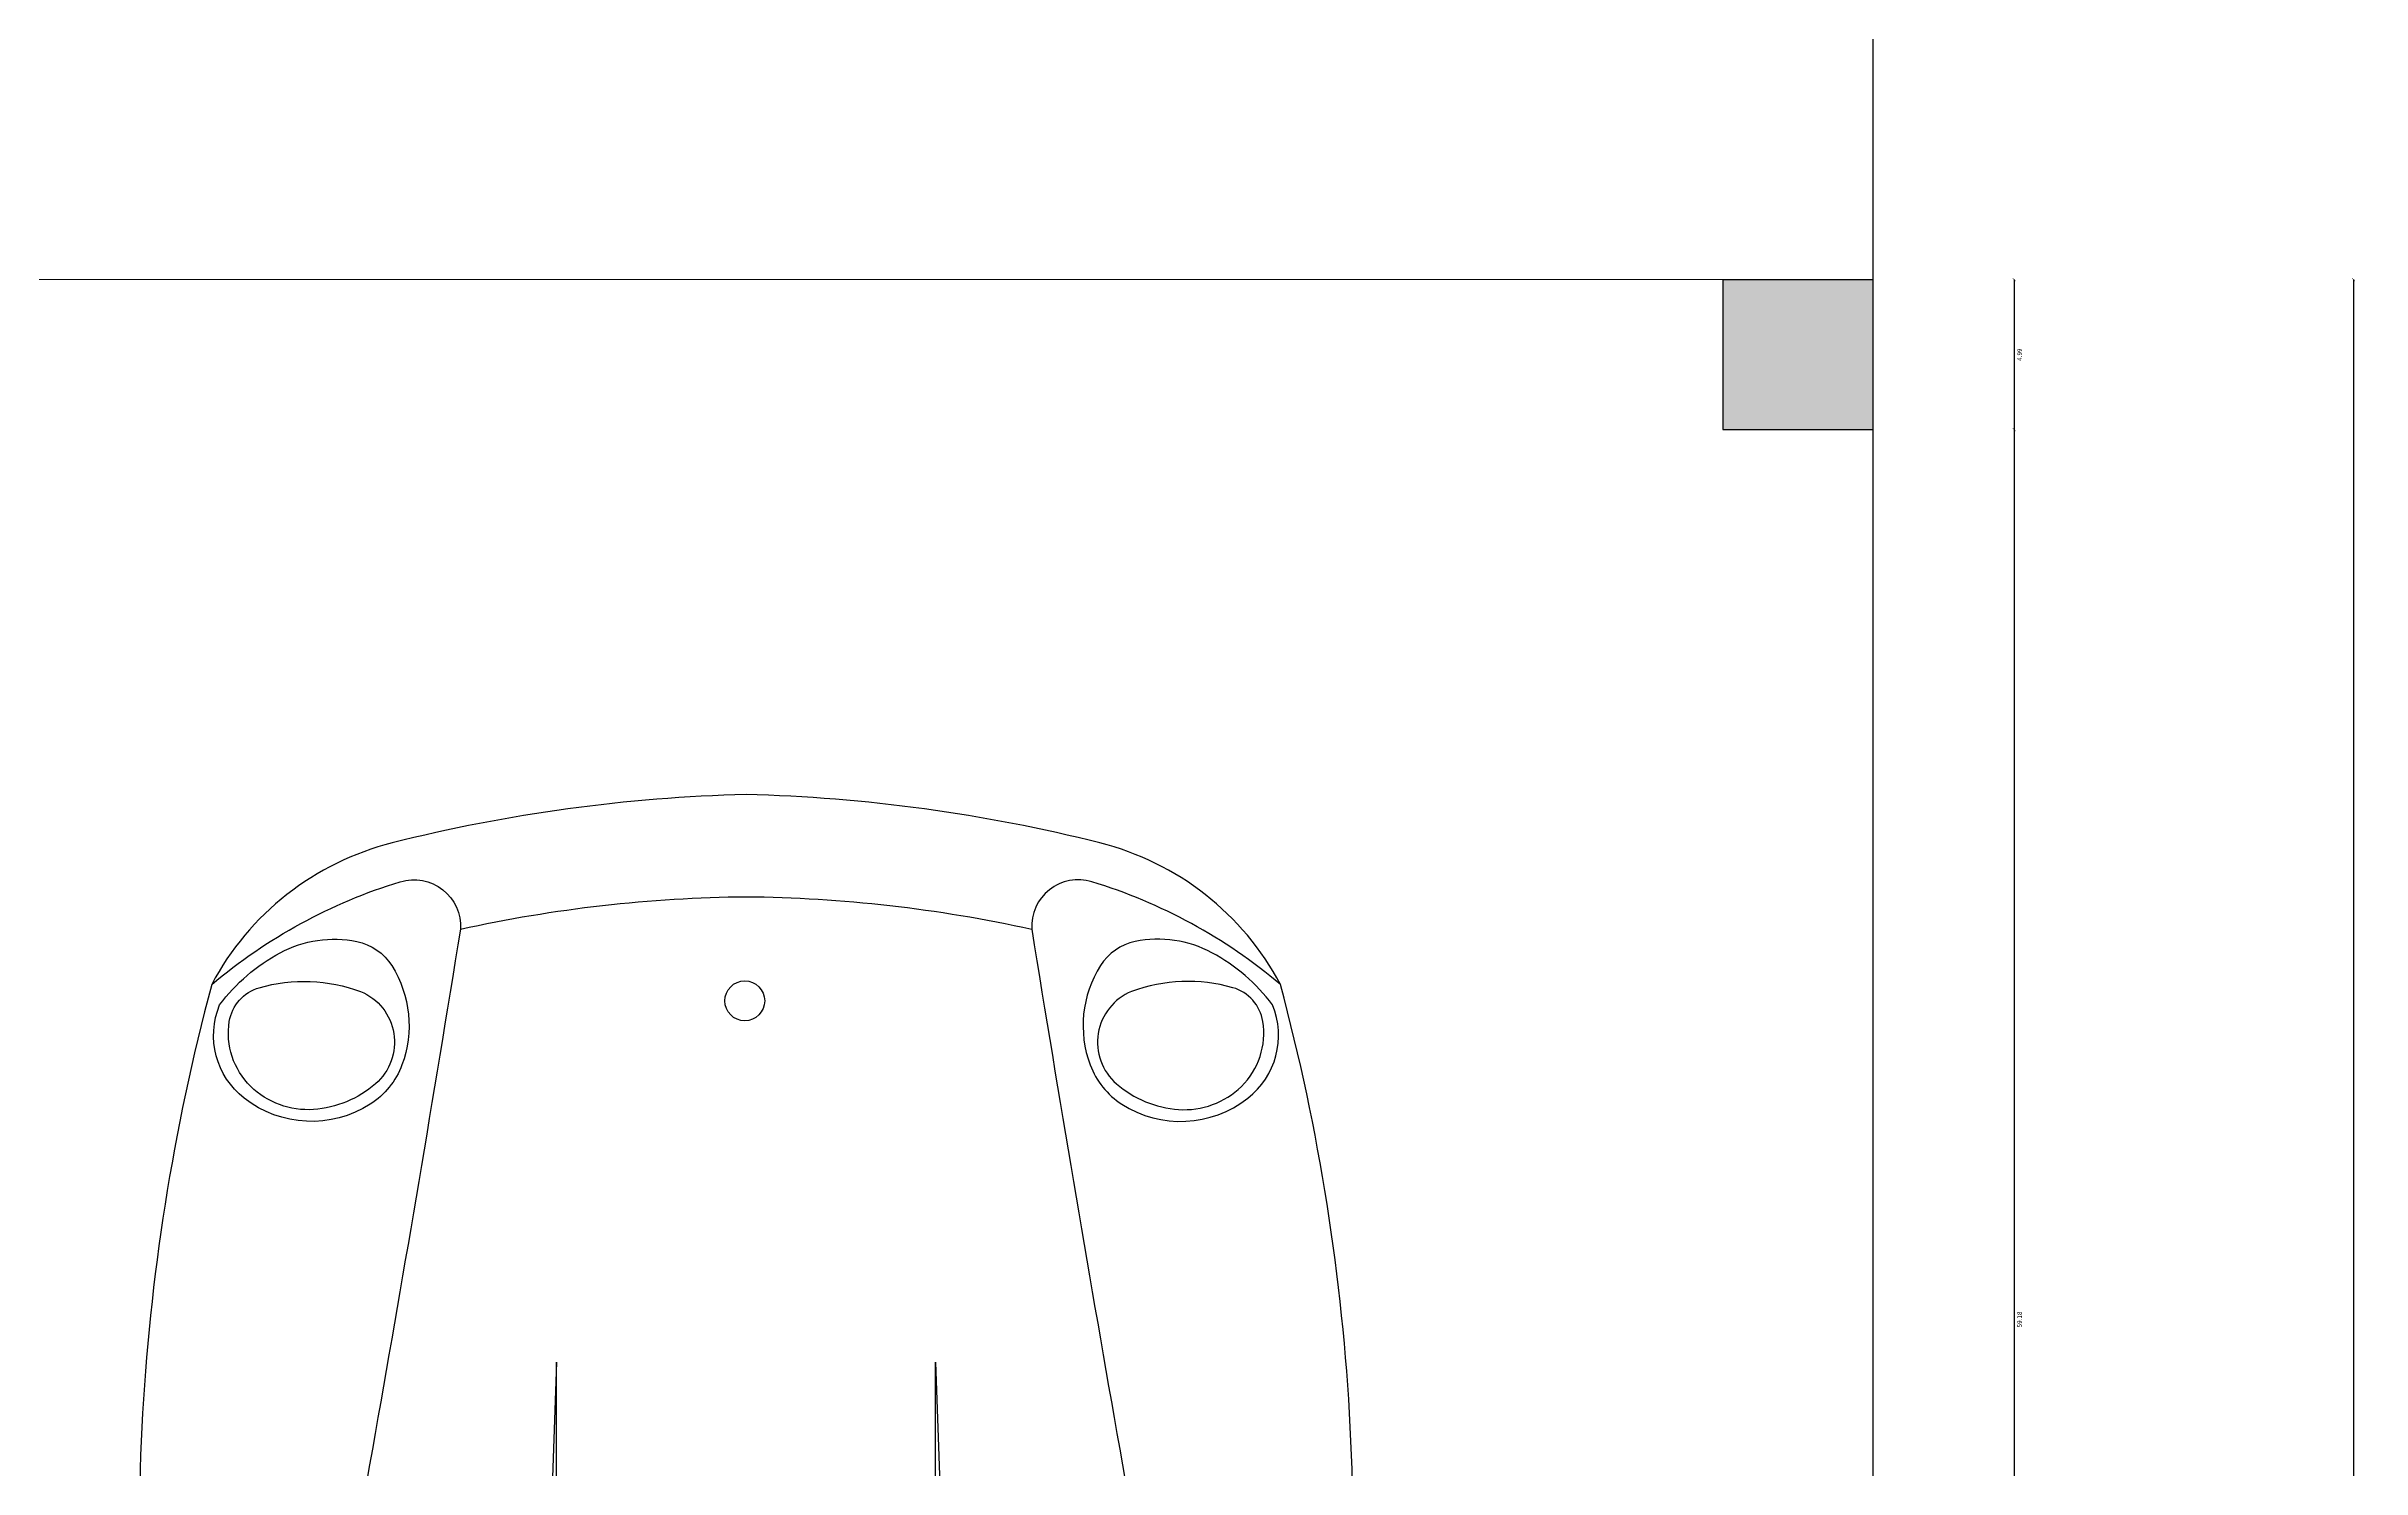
# Model space of a CAD drawing. Header units: millimetres. Extents: x 154 to 5560, y 36 to 724.
# Drawn here: x 4877.7 to 4954.7, y 266.2 to 313.5 of the extents above; entities that cross this region are included whole.
import ezdxf

# ---------------------------------------------------------------- set-up
doc = ezdxf.new("R2010")
doc.units = ezdxf.units.MM
doc.layers.add('MİMARİ PLAN', color=8, linetype='Continuous')
doc.styles.add('taho', font='tahoma.ttf')
doc.dimstyles.new('PATO', dxfattribs={"dimtxt": 0.15, "dimasz": 0.1, "dimexe": 0.02, "dimexo": 0, "dimgap": 0.1, "dimtad": 2, "dimzin": 1, "dimdsep": 46, "dimtxsty": 'taho', "dimblk": 'ARCHTICK', "dimcen": 0.1, "dimse1": 1, "dimse2": 1, "dimclrd": 256, "dimclre": 1, "dimclrt": 256, "dimadec": 0, "dimazin": 0, "dimtfac": 1, "dimtix": 1, "dimtmove": 0, "dimatfit": 3, "dimldrblk": 'ARCHTICK', "dimfxl": 1, "dimtolj": 1, "dimtzin": 0, "dimarcsym": 0})

# ---------------------------------------------------------------- blocks, each defined once
blk = doc.blocks.new('planta3')
for points in [[(-0.6662, 0.6708, 0.105774), (-1.8535, 0.6101, 0.212201), (-2.0423, 0.3693, 0.055723), (-2.1067, -0.1027, 0.055723), (-2.0423, -0.5748, 0.212201), (-1.8535, -0.8155, 0.105774), (-0.6662, -0.8762, -0.044974)], [(-1.8535, 0.6101, 0.101535), (-1.9905, 0.3585, 0.52292), (-1.9273, 0.2783, 0.007101), (-0.5841, 0.5152, -0.204495), (-0.4085, 0.5892), (0.1688, 0.5823), (0.5185, 0.585, -0.038718), (0.9806, 0.5307, -0.010841), (1.095, 0.5057, -0.648), (1.102, 0.468, -0.015753), (0.7212, 0.4457, -0.014486), (-0.0156, 0.4359, -0.071916), (-0.12, 0.4635), (-0.4085, 0.5892)], [(-1.9273, -0.4837, -0.051873), (-1.9706, -0.1027, -0.051873), (-1.9273, 0.2783)], [(-1.8535, -0.8155, -0.101535), (-1.9905, -0.5639, -0.52292), (-1.9273, -0.4837, -0.007101), (-0.5841, -0.7206, 0.204495), (-0.4085, -0.7946), (0.1688, -0.7877), (0.5185, -0.7904, 0.038718), (0.9806, -0.7362, 0.010841), (1.095, -0.7111, 0.648), (1.102, -0.6734, 0.015753), (0.7212, -0.6511, 0.014486), (-0.0156, -0.6414, 0.071916), (-0.12, -0.6689), (-0.4085, -0.7946)]]:
    blk.add_lwpolyline(points, format="xyb")
for points in [[(-1.6939, 0.3985, 0.318262), (-1.7018, 0.5666, 0.336631), (-1.8263, 0.5995, 0.107863), (-1.8958, 0.5187, 0.176217), (-1.9108, 0.4164, 0.204198), (-1.8786, 0.3699, 0.234058), (-1.7462, 0.3563, 0.162353)], [(-1.7211, 0.3914, 0.163341), (-1.6868, 0.4743, 0.213722), (-1.7176, 0.558, 0.243766), (-1.8042, 0.5866, 0.291481), (-1.8492, 0.5466, 0.158425), (-1.8442, 0.4114, 0.556548)], [(-1.6939, -0.6039, -0.318262), (-1.7018, -0.772, -0.336631), (-1.8263, -0.8049, -0.107863), (-1.8958, -0.7241, -0.176217), (-1.9108, -0.6218, -0.204198), (-1.8786, -0.5753, -0.234058), (-1.7462, -0.5617, -0.162353)], [(-1.7211, -0.5968, -0.163341), (-1.6868, -0.6797, -0.213722), (-1.7176, -0.7634, -0.243766), (-1.8042, -0.792, -0.291481), (-1.8492, -0.752, -0.158425), (-1.8442, -0.6168, -0.556548)]]:
    blk.add_lwpolyline(points, format="xyb", close=True)
for points in [[(-0.7636, 0.1499), (-1.35, 0.1499), (-0.7608, 0.1707)], [(-0.7636, -0.3554), (-1.35, -0.3554), (-0.7608, -0.3761)]]:
    blk.add_lwpolyline(points)
blk.add_circle((-1.8317, -0.1044), 0.0266)
blk = doc.blocks.new('_ARCHTICK')
at = {"color": 0, "linetype": 'ByBlock', "const_width": 0.15}
blk.add_lwpolyline([(-0.5, -0.5), (0.5, 0.5)], dxfattribs=at)
blk = doc.blocks.new('*D238')
at = {"layer": 'Defpoints', "color": 0, "transparency": 16777216}
for p in [(4939.967, 305.719), (4938.47, 300.732), (4943.179, 300.732)]:
    blk.add_point(p, dxfattribs=at)
at = {"layer": 'MİMARİ PLAN', "lineweight": -2, "transparency": 16777216}
blk.add_line((4943.179, 305.719), (4943.179, 300.732), dxfattribs=at)
at = {"layer": 'MİMARİ PLAN', "lineweight": -2, "transparency": 16777216, "xscale": 0.1, "yscale": 0.1, "zscale": 0.1}
for p, rotation in [((4943.179, 305.719), 90), ((4943.179, 300.732), 270)]:
    blk.add_blockref('_ARCHTICK', p, dxfattribs=dict(at, rotation=rotation))
at = {"layer": 'MİMARİ PLAN', "transparency": 16777216, "insert": (4943.357, 303.225), "char_height": 0.15, "attachment_point": 5, "rotation": 90, "style": 'taho'}
blk.add_mtext('\\A1;4.99', dxfattribs=at)
blk = doc.blocks.new('*D239')
at = {"layer": 'Defpoints', "color": 0, "transparency": 16777216}
for p in [(4938.47, 300.732), (4938.47, 241.557), (4943.179, 241.557)]:
    blk.add_point(p, dxfattribs=at)
at = {"layer": 'MİMARİ PLAN', "lineweight": -2, "transparency": 16777216}
blk.add_line((4943.179, 300.732), (4943.179, 241.557), dxfattribs=at)
at = {"layer": 'MİMARİ PLAN', "lineweight": -2, "transparency": 16777216, "xscale": 0.1, "yscale": 0.1, "zscale": 0.1}
for p, rotation in [((4943.179, 300.732), 90), ((4943.179, 241.557), 270)]:
    blk.add_blockref('_ARCHTICK', p, dxfattribs=dict(at, rotation=rotation))
at = {"layer": 'MİMARİ PLAN', "transparency": 16777216, "insert": (4943.357, 271.144), "char_height": 0.15, "attachment_point": 5, "rotation": 90, "style": 'taho'}
blk.add_mtext('\\A1;59.18', dxfattribs=at)
blk = doc.blocks.new('*D243')
at = {"layer": 'Defpoints', "color": 0, "transparency": 16777216}
for p in [(4938.47, 305.719), (4938.47, 175.053), (4954.457, 175.053)]:
    blk.add_point(p, dxfattribs=at)
at = {"layer": 'MİMARİ PLAN', "lineweight": -2, "transparency": 16777216}
blk.add_line((4954.457, 305.719), (4954.457, 175.053), dxfattribs=at)
at = {"layer": 'MİMARİ PLAN', "lineweight": -2, "transparency": 16777216, "xscale": 0.1, "yscale": 0.1, "zscale": 0.1}
for p, rotation in [((4954.457, 305.719), 90), ((4954.457, 175.053), 270)]:
    blk.add_blockref('_ARCHTICK', p, dxfattribs=dict(at, rotation=rotation))
at = {"layer": 'MİMARİ PLAN', "transparency": 16777216, "insert": (4954.635, 240.386), "char_height": 0.15, "attachment_point": 5, "rotation": 90, "style": 'taho'}
blk.add_mtext('\\A1;130.67', dxfattribs=at)

msp = doc.modelspace()

# ---------------------------------------------------------------- hatches: boundary and pattern name
at = {"layer": 'MİMARİ PLAN'}
msp.add_hatch(color=256, dxfattribs=at).paths.add_polyline_path([(4938.47, 305.719), (4933.484, 305.719), (4933.484, 300.732), (4938.47, 300.732)])

# ---------------------------------------------------------------- linework, layer by layer
at = {"layer": 'MİMARİ PLAN', "lineweight": 9, "ltscale": 0.06}
msp.add_line((4933.484, 305.719), (4863.67, 305.719), dxfattribs=at)
at = {"layer": 'MİMARİ PLAN'}
for p, q in [((4933.484, 305.719), (4938.47, 305.719)), ((4933.484, 305.719), (4938.47, 305.719)), ((4933.484, 300.732), (4938.47, 300.732)), ((4933.484, 300.732), (4938.47, 300.732))]:
    msp.add_line(p, q, dxfattribs=at)
at = {"layer": 'MİMARİ PLAN', "lineweight": 9, "ltscale": 0.02}
for p, q in [((4938.47, 305.719), (4938.47, 175.053)), ((4938.47, 300.732), (4933.484, 300.732))]:
    msp.add_line(p, q, dxfattribs=at)
at = {"layer": 'MİMARİ PLAN'}
for points in [[(4938.47, 79.803), (4637.276, 79.803), (4637.276, 693.162), (4938.47, 693.162), (4938.47, 79.803)], [(4933.484, 305.719), (4933.484, 300.732)], [(4933.484, 305.719), (4933.484, 300.732)]]:
    msp.add_lwpolyline(points, dxfattribs=at)

# ---------------------------------------------------------------- block references
at = {"layer": 'MİMARİ PLAN', "xscale": 24.93330478854162, "yscale": 24.93330478854162, "zscale": 24.93330478854162, "rotation": 270}
msp.add_blockref('planta3', (4903.562, 236.069), dxfattribs=at)

# ---------------------------------------------------------------- dimensions: what is measured, and where the dimension line sits
at = {"layer": 'MİMARİ PLAN'}
for base, p1, p2, picture, middle in [((4943.179, 300.732), (4939.967, 305.719), (4938.47, 300.732), '*D238', (4943.357, 303.225)), ((4954.457, 175.053), (4938.47, 305.719), (4938.47, 175.053), '*D243', (4954.635, 240.386)), ((4943.1786, 241.5567), (4938.4704, 300.7319), (4938.4704, 241.5567), '*D239', (4943.3571, 271.1443))]:
    dim = msp.add_linear_dim(base=base, p1=p1, p2=p2, angle=90, dimstyle='PATO', dxfattribs=at)
    dim.commit()
    dim.dimension.update_dxf_attribs({"geometry": picture, "text_midpoint": middle})

doc.saveas('drawing.dxf')
